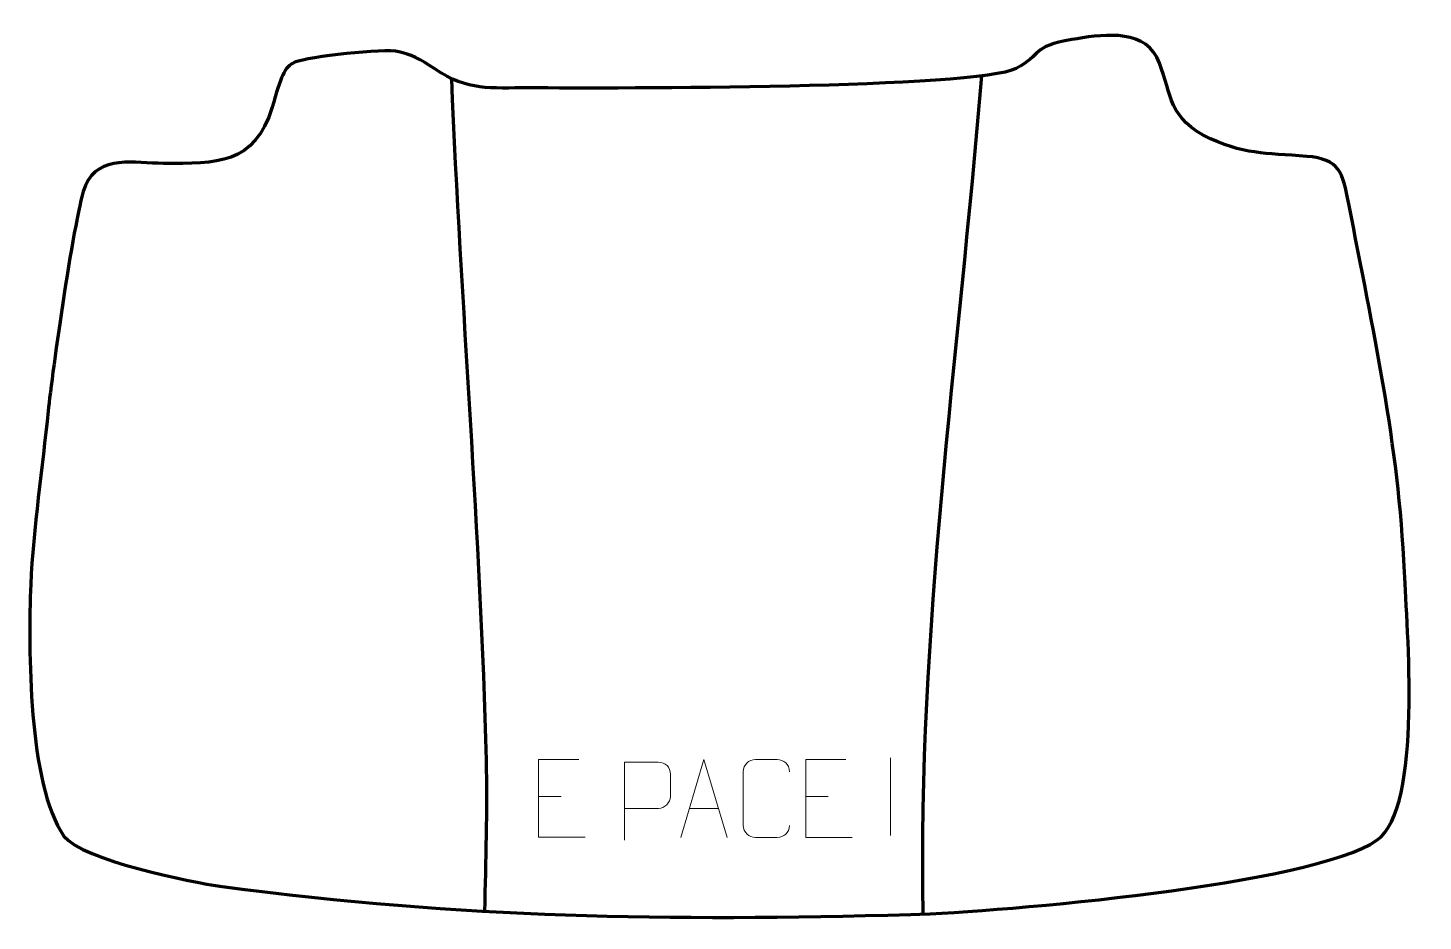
# Model space of a CAD drawing. Header units: millimetres. Extents: x 943 to 1390, y 102 to 388.
import ezdxf

# ---------------------------------------------------------------- set-up
doc = ezdxf.new("R2010")
doc.units = ezdxf.units.MM
doc.header["$MEASUREMENT"] = 0
doc.layers.add('layer 2', color=7, linetype='Continuous')
doc.layers.add('layer 3', color=7, linetype='Continuous')

msp = doc.modelspace()

# ---------------------------------------------------------------- linework, layer by layer
at = {"layer": 'layer 2', "color": 142, "lineweight": 158}
msp.add_open_spline([(1078.5074, 371.6441), (1081.4857, 299.1147), (1087.8259, 225.1668), (1089.6097, 153.2142), (1089.6097, 153.2142), (1090.0096, 137.0827), (1089.4331, 120.9117), (1089.1348, 104.7803)], degree=3, knots=[0, 0, 0, 0, 0.33333333, 0.33333333, 0.33333333, 0.33333333, 1, 1, 1, 1], dxfattribs=at)
msp.add_open_spline([(1229.6298, 103.8687), (1227.8586, 194.3325), (1240.9333, 282.2019), (1248.3557, 372.4471)], degree=3, dxfattribs=at)
at = {"layer": 'layer 2', "color": 250, "lineweight": 9}
for points, knots in [([(1119.3307, 153.4316), (1119.3307, 153.4316), (1106.4568, 153.4316), (1106.4568, 153.4316), (1106.4568, 153.4316), (1106.4568, 153.4316), (1106.4568, 128.478), (1106.4568, 128.478), (1106.4568, 128.478), (1106.4568, 128.478), (1121.3226, 128.478), (1121.3226, 128.478)], [0, 0, 0, 0, 0.25, 0.25, 0.25, 0.25, 0.5, 0.5, 0.5, 0.5, 1, 1, 1, 1]), ([(1133.9886, 127.5667), (1133.9886, 127.5667), (1133.9886, 152.5203), (1133.9886, 152.5203), (1133.9886, 152.5203), (1137.5836, 152.5203), (1141.1789, 152.5203), (1144.7743, 152.5203), (1144.7743, 152.5203), (1147.0995, 152.4824), (1148.6569, 150.9923), (1148.6527, 148.6262), (1148.6527, 148.6262), (1148.6523, 146.5905), (1148.6523, 143.5312), (1148.6527, 141.4952), (1148.6527, 141.4952), (1148.6462, 139.6198), (1146.834, 137.6779), (1144.8244, 137.6588), (1144.8244, 137.6588), (1144.8244, 137.6588), (1133.9886, 137.6588), (1133.9886, 137.6588)], [0, 0, 0, 0, 0.14285714, 0.14285714, 0.14285714, 0.14285714, 0.28571429, 0.28571429, 0.28571429, 0.28571429, 0.42857143, 0.42857143, 0.42857143, 0.42857143, 0.57142857, 0.57142857, 0.57142857, 0.57142857, 0.71428571, 0.71428571, 0.71428571, 0.71428571, 1, 1, 1, 1]), ([(1151.936, 128.4094), (1151.936, 128.4094), (1159.307, 153.3629), (1159.307, 153.3629), (1159.307, 153.3629), (1159.307, 153.3629), (1166.8769, 128.4094), (1166.8769, 128.4094)], [0, 0, 0, 0, 0.33333333, 0.33333333, 0.33333333, 0.33333333, 1, 1, 1, 1]), ([(1186.8295, 132.2271), (1186.6897, 129.9037), (1185.0125, 128.4241), (1182.8648, 128.4133), (1182.8648, 128.4133), (1180.5329, 128.4137), (1178.201, 128.4137), (1175.8695, 128.4133), (1175.8695, 128.4133), (1173.9445, 128.3079), (1171.9724, 130.1924), (1171.9836, 132.2097), (1171.9836, 132.2097), (1171.984, 137.9798), (1171.984, 143.7495), (1171.9836, 149.5188), (1171.9836, 149.5188), (1171.9878, 151.6569), (1173.7345, 153.3761), (1175.8869, 153.3626), (1175.8869, 153.3626), (1178.2126, 153.3626), (1180.5387, 153.3626), (1182.8648, 153.3626), (1182.8648, 153.3626), (1184.8114, 153.3981), (1186.8028, 151.9066), (1186.8295, 149.469)], [0, 0, 0, 0, 0.125, 0.125, 0.125, 0.125, 0.25, 0.25, 0.25, 0.25, 0.375, 0.375, 0.375, 0.375, 0.5, 0.5, 0.5, 0.5, 0.625, 0.625, 0.625, 0.625, 0.75, 0.75, 0.75, 0.75, 1, 1, 1, 1]), ([(1204.8475, 153.3629), (1204.8475, 153.3629), (1191.9736, 153.3629), (1191.9736, 153.3629), (1191.9736, 153.3629), (1191.9736, 153.3629), (1191.9736, 128.4093), (1191.9736, 128.4093), (1191.9736, 128.4093), (1191.9736, 128.4093), (1206.8394, 128.4093), (1206.8394, 128.4093)], [0, 0, 0, 0, 0.25, 0.25, 0.25, 0.25, 0.5, 0.5, 0.5, 0.5, 1, 1, 1, 1])]:
    msp.add_open_spline(points, degree=3, knots=knots, dxfattribs=at)
for points in [[(1219.1417, 153.9703), (1219.1417, 153.9703), (1219.1417, 128.9962), (1219.1417, 128.9962)], [(1106.4568, 141.5519), (1106.4568, 141.5519), (1113.6249, 141.5519), (1113.6249, 141.5519)], [(1191.9736, 141.4832), (1191.9736, 141.4832), (1199.1417, 141.4832), (1199.1417, 141.4832)], [(1154.6586, 137.6588), (1154.6586, 137.6588), (1164.1543, 137.6588), (1164.1543, 137.6588)]]:
    msp.add_open_spline(points, degree=3, dxfattribs=at)
at = {"layer": 'layer 3', "color": 242, "lineweight": 158}
msp.add_open_spline([(1021.1681, 362.4428), (1023.8611, 372.0669), (1024.9649, 375.353), (1028.4166, 376.8216), (1028.4166, 376.8216), (1032.7573, 378.6686), (1056.8642, 381.2595), (1061.6923, 380.2118), (1061.6923, 380.2118), (1065.1494, 379.4617), (1068.6574, 377.7463), (1073.1647, 374.7216), (1073.1647, 374.7216), (1084.0092, 367.4442), (1090.778, 368.6779), (1103.3061, 368.609), (1103.3061, 368.609), (1130.5833, 368.4591), (1246.8167, 368.2876), (1259.4106, 374.8517), (1259.4106, 374.8517), (1267.7299, 379.1879), (1264.0606, 381.9217), (1277.1945, 384.1084), (1277.1945, 384.1084), (1285.8809, 385.5548), (1299.3628, 387.8434), (1304.4256, 378.4939), (1304.4256, 378.4939), (1309.2378, 367.8889), (1307.2347, 360.3782), (1319.2654, 353.4315), (1319.2654, 353.4315), (1332.4088, 346.9837), (1338.8962, 347.8419), (1352.4761, 346.6747), (1352.4761, 346.6747), (1362.9063, 345.7783), (1363.9445, 341.6921), (1365.8853, 331.4898), (1365.8853, 331.4898), (1373.6888, 290.9405), (1381.8664, 255.0962), (1383.7066, 213.432), (1383.7066, 213.432), (1384.4712, 196.1189), (1389.6885, 137.6813), (1374.8973, 127.5403), (1374.8973, 127.5403), (1353.7996, 113.0755), (1254.8735, 104.6524), (1225.6118, 103.7119), (1225.6118, 103.7119), (1147.0706, 101.5985), (1082.8555, 102.5419), (1005.1567, 112.6607), (1005.1567, 112.6607), (994.6497, 114.2341), (960.5276, 121.0766), (954.4485, 128.8259), (954.4485, 128.8259), (942.8975, 145.5134), (943.0544, 188.9439), (943.7897, 209.4881), (943.7897, 209.4881), (944.6433, 227.5789), (947.5387, 246.8879), (949.3789, 265.1005), (949.3789, 265.1005), (950.5363, 276.2973), (957.9727, 329.8293), (961.3012, 337.3387), (961.3012, 337.3387), (965.7056, 347.2753), (977.2249, 344.4761), (986.3493, 344.4187), (986.3493, 344.4187), (1003.3451, 344.3117), (1015.4136, 343.9732), (1021.1681, 362.4428)], degree=3, knots=[0, 0, 0, 0, 0.04761905, 0.04761905, 0.04761905, 0.04761905, 0.0952381, 0.0952381, 0.0952381, 0.0952381, 0.14285714, 0.14285714, 0.14285714, 0.14285714, 0.19047619, 0.19047619, 0.19047619, 0.19047619, 0.23809524, 0.23809524, 0.23809524, 0.23809524, 0.28571429, 0.28571429, 0.28571429, 0.28571429, 0.33333333, 0.33333333, 0.33333333, 0.33333333, 0.38095238, 0.38095238, 0.38095238, 0.38095238, 0.42857143, 0.42857143, 0.42857143, 0.42857143, 0.47619048, 0.47619048, 0.47619048, 0.47619048, 0.52380952, 0.52380952, 0.52380952, 0.52380952, 0.57142857, 0.57142857, 0.57142857, 0.57142857, 0.61904762, 0.61904762, 0.61904762, 0.61904762, 0.66666667, 0.66666667, 0.66666667, 0.66666667, 0.71428571, 0.71428571, 0.71428571, 0.71428571, 0.76190476, 0.76190476, 0.76190476, 0.76190476, 0.80952381, 0.80952381, 0.80952381, 0.80952381, 0.85714286, 0.85714286, 0.85714286, 0.85714286, 0.9047619, 0.9047619, 0.9047619, 0.9047619, 1, 1, 1, 1], dxfattribs=at)

doc.saveas('drawing.dxf')
